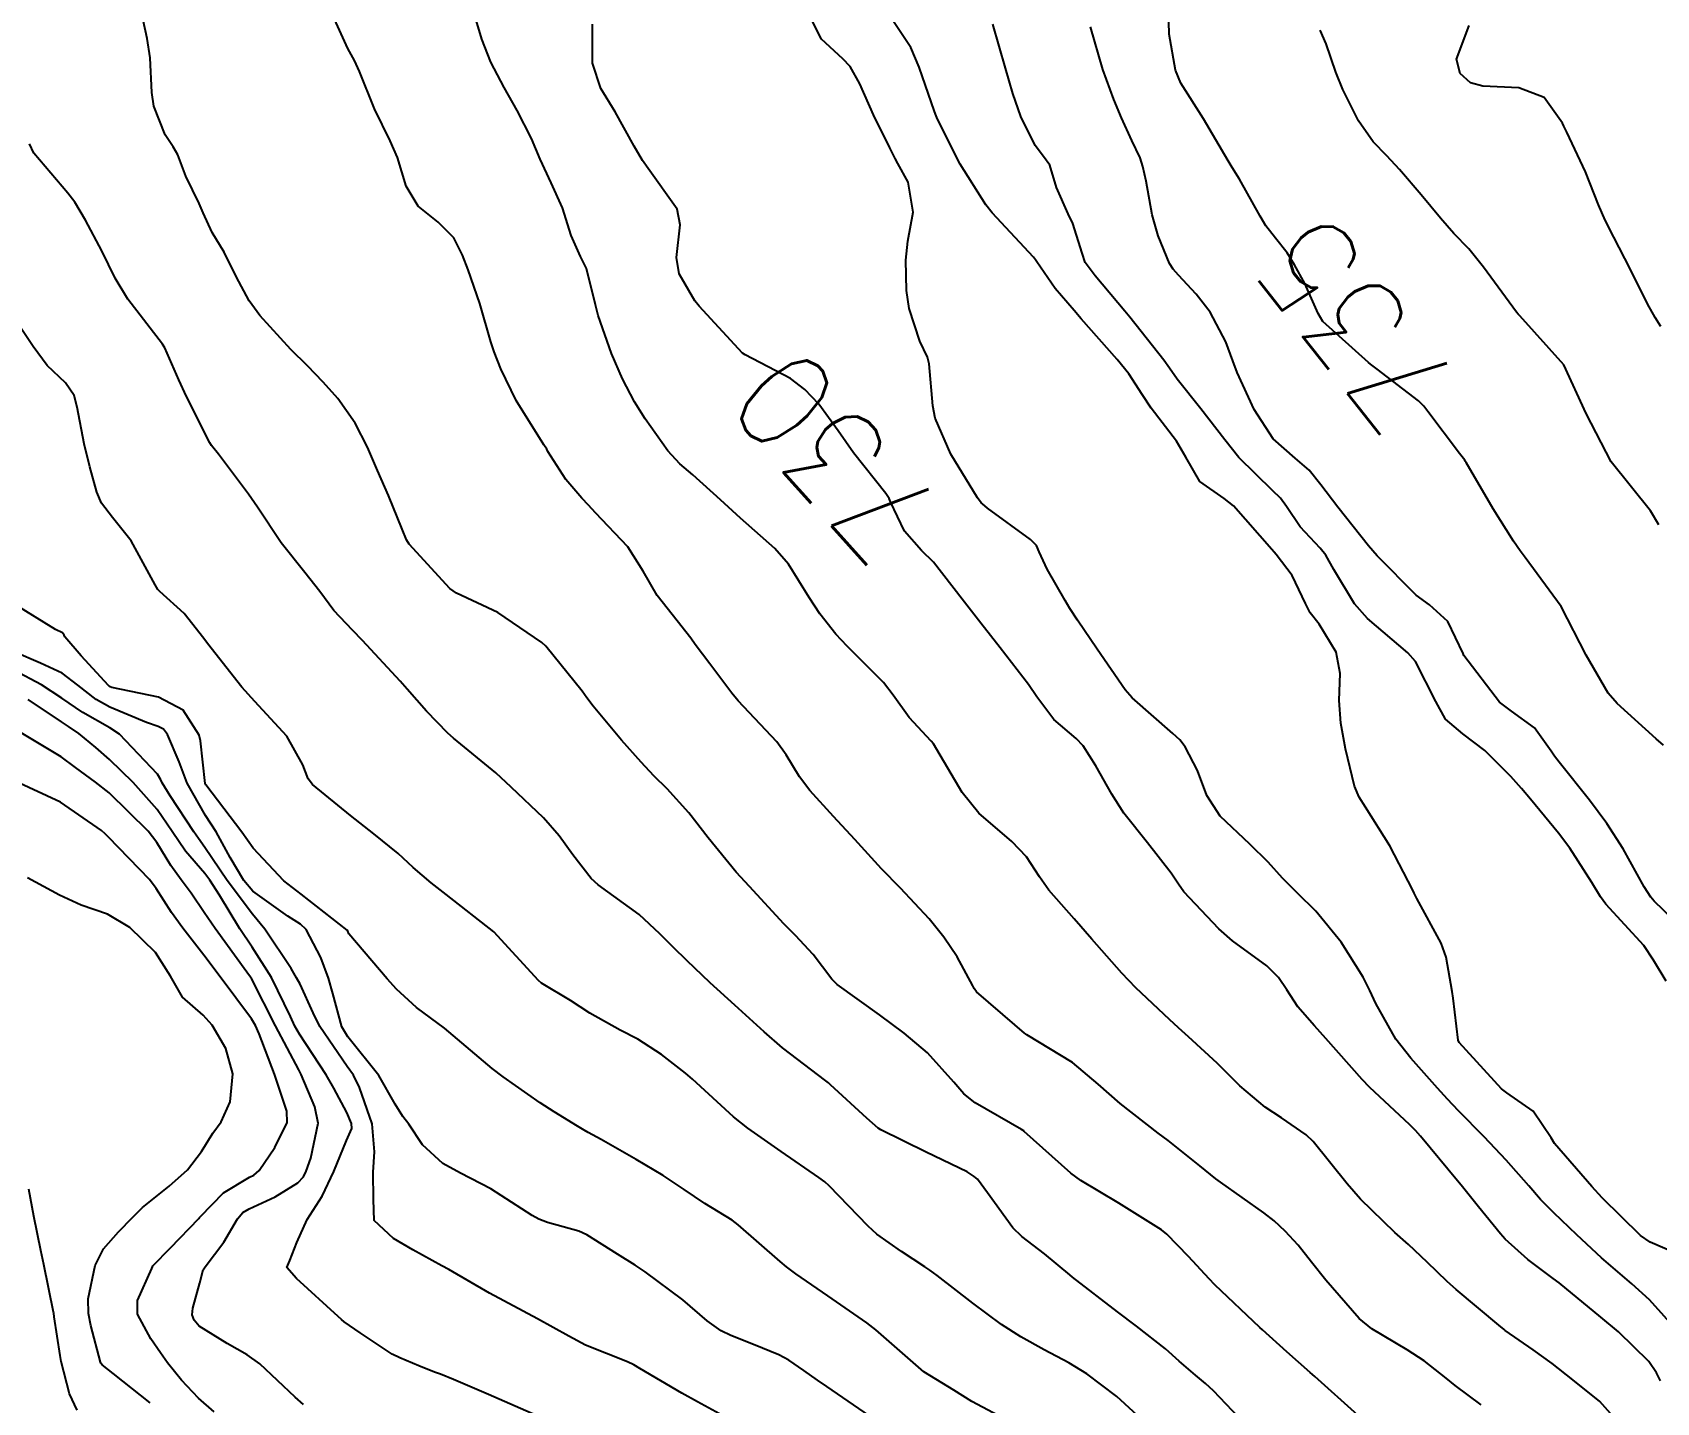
# Model space of a CAD drawing. Header units: metres. Extents: x 298520 to 308411, y 7433745 to 7450750.
# Drawn here: x 304905.3 to 304972.6, y 7438668.4 to 7438725.1 of the extents above; entities that cross this region are included whole.
import ezdxf
from ezdxf.enums import TextEntityAlignment as Align

# ---------------------------------------------------------------- set-up
doc = ezdxf.new("R2010")
doc.units = ezdxf.units.M
doc.header["$LTSCALE"] = 10
for name, color, linetype in [('Cotas', 45, 'Continuous'), ('Curvas de Nivel 1m', 11, 'Continuous'), ('Curvas de Nivel 5m', 15, 'Continuous')]:
    doc.layers.add(name, color=color, linetype=linetype)
doc.styles.add('Style-STANDARD', font='STANDARD.shx')

msp = doc.modelspace()

# ---------------------------------------------------------------- linework, layer by layer
at = {"layer": 'Curvas de Nivel 1m', "flags": 128}
for points, elevation in [([(304960.199, 7438667.888), (304958.413, 7438669.478), (304958.225, 7438669.646), (304957.249, 7438670.511), (304956.242, 7438671.418), (304956.137, 7438671.511), (304954.269, 7438673.285), (304954.034, 7438673.534), (304953.189, 7438674.454), (304952.291, 7438675.378), (304952.061, 7438675.562), (304950.304, 7438676.662), (304948.73, 7438677.596), (304948.317, 7438677.9), (304946.383, 7438679.629), (304946.365, 7438679.652), (304946.343, 7438679.664), (304946.266, 7438679.709), (304944.355, 7438680.813), (304943.88, 7438681.179), (304943.473, 7438681.663), (304942.381, 7438682.889), (304941.416, 7438683.69), (304940.4, 7438684.451), (304938.636, 7438685.718), (304938.415, 7438685.938), (304937.649, 7438686.955), (304936.921, 7438687.743), (304936.44, 7438688.222), (304935.009, 7438689.765), (304934.469, 7438690.362), (304933.301, 7438691.782), (304932.498, 7438692.814), (304931.602, 7438693.804), (304931.05, 7438694.344), (304930.524, 7438694.918), (304929.72, 7438695.828), (304928.547, 7438697.228), (304928.287, 7438697.581), (304928.09, 7438697.847), (304926.581, 7438699.717), (304926.418, 7438699.872), (304924.595, 7438701.109), (304922.89, 7438701.907), (304922.606, 7438702.1), (304920.923, 7438703.936), (304920.813, 7438704.115), (304920.639, 7438704.56), (304920.066, 7438705.946), (304919.622, 7438706.992), (304919.208, 7438707.955), (304918.688, 7438708.953), (304917.979, 7438709.971), (304917.375, 7438710.645), (304916.716, 7438711.315), (304916.035, 7438711.997), (304914.744, 7438713.4), (304914.306, 7438714.014), (304913.768, 7438715.015), (304913.271, 7438716.025), (304912.781, 7438716.846), (304912.407, 7438717.654), (304912.231, 7438718.038), (304911.683, 7438719.174), (304911.35, 7438720.052), (304911.161, 7438720.39), (304910.831, 7438720.888), (304910.363, 7438722.065), (304910.279, 7438722.638), (304910.208, 7438724.067), (304910.079, 7438724.87), (304909.823, 7438726.071)], 727), ([(304965.297, 7438668.309), (304964.218, 7438669.112), (304963.845, 7438669.416), (304962.934, 7438670.133), (304962.234, 7438670.582), (304960.771, 7438671.455), (304960.249, 7438671.889), (304958.873, 7438673.474), (304958.28, 7438674.214), (304957.717, 7438674.918), (304957.186, 7438675.497), (304956.724, 7438675.93), (304956.3, 7438676.259), (304954.506, 7438677.528), (304954.315, 7438677.673), (304953.656, 7438678.207), (304952.338, 7438679.256), (304951.935, 7438679.564), (304950.355, 7438680.784), (304949.445, 7438681.589), (304948.376, 7438682.476), (304946.498, 7438683.628), (304946.434, 7438683.67), (304946.394, 7438683.7), (304945.992, 7438684.039), (304944.411, 7438685.411), (304944.308, 7438685.548), (304944.255, 7438685.652), (304943.613, 7438686.85), (304943.055, 7438687.671), (304942.444, 7438688.43), (304941.257, 7438689.692), (304940.471, 7438690.496), (304939.376, 7438691.711), (304938.497, 7438692.67), (304937.505, 7438693.735), (304937.079, 7438694.303), (304936.528, 7438695.222), (304936.141, 7438695.754), (304934.55, 7438697.453), (304934.284, 7438697.773), (304933.368, 7438698.985), (304932.772, 7438699.788), (304932.586, 7438700.05), (304931.816, 7438701.022), (304931.197, 7438701.811), (304930.618, 7438702.818), (304929.981, 7438703.827), (304928.647, 7438705.237), (304928.357, 7438705.552), (304928.081, 7438705.849), (304927.415, 7438706.613), (304926.672, 7438707.777), (304926.621, 7438707.871), (304926.499, 7438708.048), (304925.36, 7438709.883), (304924.716, 7438711.194), (304924.445, 7438711.893), (304924.312, 7438712.311), (304923.852, 7438713.899), (304923.374, 7438715.297), (304923.139, 7438715.906), (304922.78, 7438716.615), (304922.131, 7438717.265), (304921.295, 7438717.932), (304920.805, 7438718.752), (304920.449, 7438719.944), (304920.147, 7438720.63), (304919.494, 7438721.953), (304918.866, 7438723.503), (304918.672, 7438723.962), (304918.389, 7438724.454), (304917.702, 7438725.972)], 728), ([(304971.2, 7438667.33), (304970.21, 7438668.447), (304969.098, 7438669.351), (304968.23, 7438670.025), (304967.452, 7438670.588), (304966.297, 7438671.389), (304966.244, 7438671.429), (304966.032, 7438671.606), (304964.268, 7438673.083), (304963.89, 7438673.416), (304963.067, 7438674.214), (304962.288, 7438674.945), (304961.727, 7438675.446), (304960.307, 7438676.828), (304959.746, 7438677.466), (304958.339, 7438679.208), (304958.058, 7438679.484), (304957.036, 7438680.186), (304956.354, 7438680.633), (304955.305, 7438681.521), (304954.377, 7438682.45), (304953.189, 7438683.548), (304952.766, 7438683.924), (304952.4, 7438684.262), (304951.01, 7438685.574), (304950.419, 7438686.178), (304949.184, 7438687.592), (304948.445, 7438688.431), (304947.402, 7438689.616), (304947.011, 7438690.165), (304946.477, 7438690.995), (304945.867, 7438691.636), (304944.5, 7438692.808), (304943.818, 7438693.657), (304942.767, 7438695.432), (304942.625, 7438695.669), (304942.534, 7438695.781), (304941.616, 7438696.757), (304940.957, 7438697.694), (304940.561, 7438698.215), (304939.058, 7438699.715), (304938.588, 7438700.208), (304937.922, 7438701.056), (304937.486, 7438701.737), (304936.623, 7438703.111), (304936.068, 7438703.756), (304934.645, 7438705.016), (304933.818, 7438705.778), (304932.663, 7438706.811), (304932.134, 7438707.265), (304931.638, 7438707.806), (304930.693, 7438709.131), (304930.253, 7438709.824), (304929.762, 7438710.78), (304929.303, 7438711.834), (304928.746, 7438713.409), (304928.64, 7438713.842), (304928.264, 7438715.344), (304928.025, 7438715.851), (304927.634, 7438716.709), (304927.277, 7438717.863), (304926.808, 7438718.895), (304926.352, 7438719.875), (304925.985, 7438720.725), (304925.395, 7438721.884), (304924.857, 7438722.84), (304924.307, 7438723.896), (304923.94, 7438724.841), (304923.618, 7438725.903)], 729), ([(304973.473, 7438671.302), (304972.263, 7438672.653), (304971.532, 7438673.327), (304970.283, 7438674.397), (304969.261, 7438675.35), (304968.302, 7438676.264), (304967.748, 7438676.809), (304967.264, 7438677.376), (304966.329, 7438678.441), (304965.417, 7438679.399), (304964.354, 7438680.484), (304963.9, 7438680.959), (304963.487, 7438681.423), (304962.381, 7438682.66), (304961.772, 7438683.446), (304960.943, 7438684.919), (304960.695, 7438685.457), (304960.418, 7438686.012), (304959.508, 7438687.469), (304958.452, 7438688.744), (304957.696, 7438689.492), (304957.08, 7438690.112), (304956.476, 7438690.774), (304955.722, 7438691.518), (304954.5, 7438692.683), (304953.947, 7438693.538), (304953.551, 7438694.572), (304953.051, 7438695.552), (304952.819, 7438695.839), (304952.538, 7438696.095), (304950.846, 7438697.577), (304950.558, 7438697.914), (304949.408, 7438699.592), (304948.595, 7438700.788), (304948.277, 7438701.282), (304948.079, 7438701.608), (304947.337, 7438702.904), (304947.01, 7438703.624), (304946.892, 7438703.883), (304946.638, 7438704.138), (304944.87, 7438705.428), (304944.652, 7438705.604), (304944.607, 7438705.65), (304944.447, 7438705.86), (304943.343, 7438707.663), (304942.695, 7438709.158), (304942.605, 7438709.671), (304942.455, 7438711.409), (304942.385, 7438711.675), (304942.066, 7438712.347), (304941.622, 7438713.687), (304941.514, 7438714.442), (304941.479, 7438715.689), (304941.566, 7438716.474), (304941.795, 7438717.685), (304941.577, 7438718.923), (304941.15, 7438719.695), (304941.037, 7438719.909), (304940.829, 7438720.345), (304940.146, 7438721.707), (304939.577, 7438722.998), (304939.179, 7438723.717), (304938.876, 7438724.026), (304937.992, 7438724.842), (304937.538, 7438725.74)], 731), ([(304973.503, 7438674.519), (304972.29, 7438675.039), (304971.89, 7438675.324), (304970.308, 7438676.876), (304969.877, 7438677.344), (304968.339, 7438679.132), (304968.19, 7438679.362), (304967.448, 7438680.467), (304966.361, 7438681.22), (304966.144, 7438681.392), (304964.392, 7438683.316), (304964.345, 7438683.411), (304964.141, 7438685.145), (304964.097, 7438685.415), (304963.844, 7438686.836), (304963.643, 7438687.422), (304962.63, 7438689.268), (304962.551, 7438689.439), (304962.523, 7438689.498), (304962.465, 7438689.622), (304961.516, 7438691.45), (304960.507, 7438693.052), (304960.245, 7438693.463), (304960.061, 7438693.921), (304959.681, 7438695.469), (304959.485, 7438696.529), (304959.418, 7438697.471), (304959.455, 7438698.585), (304959.3, 7438699.473), (304958.594, 7438700.627), (304958.215, 7438701.101), (304958.031, 7438701.489), (304957.472, 7438702.645), (304956.813, 7438703.507), (304956.732, 7438703.607), (304956.635, 7438703.723), (304955.045, 7438705.526), (304954.656, 7438705.825), (304953.655, 7438706.538), (304953.072, 7438707.546), (304952.683, 7438708.203), (304951.634, 7438709.566), (304951.266, 7438710.129), (304950.717, 7438710.984), (304950.232, 7438711.585), (304948.748, 7438713.272), (304948.455, 7438713.604), (304947.671, 7438714.525), (304946.911, 7438715.628), (304946.856, 7438715.711), (304946.775, 7438715.813), (304945.064, 7438717.647), (304944.798, 7438717.984), (304943.728, 7438719.661), (304942.841, 7438721.454), (304942.774, 7438721.603), (304942.744, 7438721.671), (304942.671, 7438721.847), (304942.038, 7438723.683), (304941.69, 7438724.497), (304940.893, 7438725.7)], 732), ([(304972.958, 7438685.852), (304972.427, 7438686.714), (304972.035, 7438687.324), (304970.458, 7438689.041), (304970.235, 7438689.342), (304969.88, 7438689.935), (304968.965, 7438691.355), (304968.492, 7438691.977), (304967.335, 7438693.378), (304966.965, 7438693.831), (304966.522, 7438694.327), (304965.45, 7438695.401), (304964.54, 7438696.083), (304963.821, 7438696.696), (304963.424, 7438697.427), (304962.577, 7438699.076), (304962.261, 7438699.443), (304960.597, 7438700.859), (304960.055, 7438701.465), (304959.204, 7438702.894), (304958.873, 7438703.478), (304958.636, 7438703.777), (304957.811, 7438704.659), (304957.234, 7438705.501), (304956.994, 7438705.843), (304956.659, 7438706.156), (304955.271, 7438707.524), (304954.684, 7438708.251), (304953.69, 7438709.54), (304952.715, 7438710.762), (304952.392, 7438711.227), (304952.165, 7438711.558), (304950.749, 7438713.336), (304950.546, 7438713.582), (304949.315, 7438715.047), (304948.913, 7438715.599), (304948.777, 7438715.98), (304948.39, 7438717.207), (304948.2, 7438717.609), (304947.726, 7438718.699), (304947.451, 7438719.621), (304947.183, 7438719.981), (304946.831, 7438720.438), (304946.241, 7438721.636), (304945.907, 7438722.59), (304945.603, 7438723.643), (304945.079, 7438725.46)], 733), ([(304974.401, 7438687.29), (304972.461, 7438689.163), (304972.322, 7438689.321), (304972.038, 7438689.754), (304971.174, 7438691.333), (304970.498, 7438692.378), (304969.785, 7438693.347), (304968.529, 7438694.919), (304968.333, 7438695.165), (304968.197, 7438695.365), (304967.504, 7438696.337), (304966.549, 7438697.019), (304966.05, 7438697.395), (304964.582, 7438699.326), (304964.546, 7438699.411), (304963.913, 7438700.738), (304963.152, 7438701.432), (304962.609, 7438701.827), (304960.995, 7438703.456), (304960.637, 7438703.873), (304959.367, 7438705.473), (304958.662, 7438706.401), (304958.175, 7438706.995), (304957.593, 7438707.496), (304956.685, 7438708.296), (304955.902, 7438709.518), (304955.194, 7438711.05), (304955.025, 7438711.527), (304954.735, 7438712.313), (304954.086, 7438713.537), (304953.504, 7438714.287), (304952.768, 7438715.072), (304952.545, 7438715.328), (304952.4, 7438715.556), (304951.929, 7438716.708), (304951.679, 7438717.567), (304951.425, 7438718.959), (304951.3, 7438719.573), (304951.177, 7438719.925), (304950.834, 7438720.654), (304950.411, 7438721.584), (304950.096, 7438722.346), (304949.638, 7438723.592), (304949.133, 7438725.355)], 734), ([(304972.647, 7438704.733), (304972.304, 7438705.323), (304970.673, 7438707.34), (304969.648, 7438709.351), (304968.723, 7438711.36), (304966.897, 7438713.388), (304966.827, 7438713.462), (304966.754, 7438713.547), (304965.387, 7438715.404), (304964.78, 7438716.158), (304964.171, 7438716.804), (304963.62, 7438717.428), (304962.807, 7438718.402), (304961.92, 7438719.449), (304961.391, 7438720.014), (304960.834, 7438720.592), (304960.219, 7438721.466), (304959.572, 7438722.763), (304959.279, 7438723.476), (304958.885, 7438724.645), (304958.627, 7438725.22)], 736), ([(304972.739, 7438712.942), (304972.493, 7438713.323), (304972.184, 7438713.893), (304971.466, 7438715.333), (304970.786, 7438716.643), (304970.432, 7438717.344), (304970.159, 7438717.99), (304969.613, 7438719.352), (304968.839, 7438720.987), (304968.719, 7438721.239), (304968.665, 7438721.363), (304967.901, 7438722.422), (304966.857, 7438722.832), (304965.367, 7438722.895), (304964.859, 7438723.037), (304964.422, 7438723.414), (304964.272, 7438724.016), (304964.795, 7438725.411)], 737), ([(304955.535, 7438667.517), (304954.213, 7438668.896), (304953.884, 7438669.2), (304953.475, 7438669.541), (304952.798, 7438670.121), (304952.234, 7438670.624), (304951.03, 7438671.572), (304950.252, 7438672.157), (304948.388, 7438673.599), (304948.274, 7438673.696), (304947.23, 7438674.563), (304946.289, 7438675.284), (304945.915, 7438675.634), (304944.861, 7438677.091), (304944.448, 7438677.649), (304944.315, 7438677.77), (304944.021, 7438677.95), (304942.329, 7438678.772), (304940.444, 7438679.699), (304940.344, 7438679.769), (304939.87, 7438680.182), (304938.361, 7438681.559), (304938.28, 7438681.639), (304938.175, 7438681.723), (304936.383, 7438683.093), (304935.623, 7438683.758), (304934.404, 7438684.86), (304933.382, 7438685.78), (304932.422, 7438686.707), (304931.873, 7438687.244), (304931.306, 7438687.807), (304930.445, 7438688.609), (304928.746, 7438689.837), (304928.465, 7438690.097), (304927.701, 7438691.078), (304927.136, 7438691.86), (304926.494, 7438692.608), (304925.152, 7438693.884), (304924.519, 7438694.47), (304922.769, 7438695.908), (304922.535, 7438696.11), (304921.644, 7438697.024), (304920.844, 7438697.936), (304920.558, 7438698.266), (304918.996, 7438699.956), (304918.587, 7438700.374), (304917.816, 7438701.193), (304917.224, 7438701.981), (304916.615, 7438702.77), (304915.633, 7438704), (304914.647, 7438705.463), (304914.28, 7438706.014), (304913.03, 7438707.665), (304912.741, 7438708.029), (304912.674, 7438708.128), (304911.717, 7438710.045), (304911.394, 7438710.734), (304910.814, 7438712.059), (304910.725, 7438712.215), (304909.289, 7438714.075), (304908.762, 7438714.953), (304908.205, 7438716.086), (304907.535, 7438717.343), (304907.09, 7438718.097), (304906.798, 7438718.466), (304905.387, 7438720.122), (304905.214, 7438720.512)], 726), ([(304945.743, 7438667.635), (304944.211, 7438668.453), (304943.478, 7438668.923), (304942.223, 7438669.68), (304940.24, 7438671.417), (304939.873, 7438671.704), (304938.259, 7438672.821), (304936.937, 7438673.74), (304936.552, 7438674.022), (304936.278, 7438674.25), (304934.548, 7438675.767), (304934.295, 7438675.953), (304933.159, 7438676.644), (304932.307, 7438677.226), (304931.44, 7438677.809), (304930.329, 7438678.474), (304928.874, 7438679.298), (304928.34, 7438679.584), (304928.176, 7438679.677), (304927.896, 7438679.847), (304926.929, 7438680.441), (304926.352, 7438680.807), (304924.822, 7438681.885), (304924.368, 7438682.24), (304922.393, 7438683.91), (304921.233, 7438684.76), (304920.409, 7438685.512), (304920.014, 7438685.944), (304918.431, 7438687.802), (304918.385, 7438687.913), (304918.355, 7438687.961), (304916.455, 7438689.454), (304915.745, 7438689.997), (304914.476, 7438691.351), (304914.005, 7438692.015), (304912.512, 7438693.974), (304912.488, 7438694.03), (304912.291, 7438695.794), (304912.237, 7438696.034), (304911.572, 7438697.073), (304910.548, 7438697.6), (304908.628, 7438698.004), (304908.552, 7438698.032), (304908.52, 7438698.048), (304908.484, 7438698.081), (304907.351, 7438699.319), (304906.683, 7438700.109), (304906.647, 7438700.173), (304906.584, 7438700.267), (304906.287, 7438700.412), (304904.596, 7438701.459)], 724), ([(304940.203, 7438667.7), (304938.216, 7438669.069), (304937.827, 7438669.334), (304937.268, 7438669.734), (304936.644, 7438670.161), (304936.229, 7438670.384), (304935.185, 7438670.809), (304934.237, 7438671.182), (304933.838, 7438671.375), (304933.257, 7438671.785), (304932.256, 7438672.655), (304930.696, 7438673.816), (304930.276, 7438674.091), (304929.552, 7438674.555), (304928.288, 7438675.354), (304927.95, 7438675.505), (304926.65, 7438675.865), (304926.295, 7438675.992), (304926.02, 7438676.15), (304924.313, 7438677.247), (304923.048, 7438677.903), (304922.327, 7438678.3), (304921.48, 7438679.068), (304920.91, 7438679.931), (304920.665, 7438680.254), (304920.351, 7438680.76), (304919.666, 7438681.947), (304918.387, 7438683.544), (304918.144, 7438683.964), (304917.775, 7438685.337), (304917.588, 7438685.972), (304917.274, 7438686.83), (304916.662, 7438687.987), (304916.436, 7438688.202), (304915.9, 7438688.536), (304914.459, 7438689.573), (304914.082, 7438690.014), (304913.517, 7438690.975), (304912.944, 7438692.025), (304912.493, 7438692.712), (304911.741, 7438694.042), (304911.403, 7438694.928), (304910.925, 7438696.054), (304910.76, 7438696.281), (304910.536, 7438696.397), (304910.052, 7438696.551), (304908.544, 7438697.194), (304907.973, 7438697.515), (304907.22, 7438698.1), (304906.56, 7438698.597), (304905.672, 7438699.013), (304904.573, 7438699.487)], 723), ([(304934.079, 7438667.772), (304932.857, 7438668.438), (304932.213, 7438668.79), (304930.472, 7438669.818), (304930.224, 7438669.967), (304929.963, 7438670.085), (304928.232, 7438670.776), (304927.534, 7438671.148), (304926.243, 7438671.87), (304924.259, 7438672.933), (304922.564, 7438673.907), (304922.275, 7438674.07), (304921.079, 7438674.726), (304920.285, 7438675.194), (304919.481, 7438675.948), (304919.446, 7438676.809), (304919.433, 7438677.949), (304919.494, 7438678.786), (304919.394, 7438679.949), (304918.872, 7438681.441), (304918.618, 7438681.957), (304918.368, 7438682.318), (304917.237, 7438683.977), (304916.954, 7438684.537), (304916.41, 7438685.729), (304916.261, 7438685.992), (304916.041, 7438686.371), (304914.959, 7438688.005), (304914.449, 7438688.617), (304913.395, 7438690.021), (304912.476, 7438691.388), (304912.206, 7438691.76), (304912.014, 7438692.037), (304911.036, 7438693.521), (304910.709, 7438694.057), (304910.646, 7438694.189), (304910.517, 7438694.422), (304908.942, 7438696.076), (304908.535, 7438696.336), (304907.416, 7438696.971), (304906.547, 7438697.563), (304905.705, 7438698.118), (304904.562, 7438698.726)], 722), ([(304926.203, 7438667.87), (304924.211, 7438668.738), (304922.757, 7438669.365), (304922.22, 7438669.576), (304921.974, 7438669.668), (304921.333, 7438669.923), (304920.542, 7438670.251), (304920.228, 7438670.414), (304918.898, 7438671.292), (304918.241, 7438671.747), (304918.121, 7438671.842), (304917.989, 7438671.964), (304916.266, 7438673.542), (304915.866, 7438673.994), (304915.983, 7438674.286), (304916.283, 7438675.033), (304916.703, 7438675.984), (304917.33, 7438676.952), (304917.811, 7438677.968), (304918.336, 7438679.249), (304918.551, 7438679.747), (304918.539, 7438679.958), (304918.347, 7438680.407), (304917.804, 7438681.415), (304917.486, 7438681.973), (304916.388, 7438683.662), (304916.192, 7438683.992), (304916.011, 7438684.38), (304915.226, 7438686.002), (304914.432, 7438687.26), (304913.919, 7438688.015), (304913.077, 7438689.404), (304912.679, 7438690.028), (304912.466, 7438690.303), (304911.664, 7438691.231), (304911.124, 7438692.05), (304910.496, 7438692.961), (304909.499, 7438694.07), (304908.522, 7438695.026), (304907.958, 7438695.519), (304907.25, 7438696.099), (304906.824, 7438696.394), (304906.538, 7438696.583), (304905.164, 7438697.506)], 721), ([(304912.858, 7438668.023), (304912.208, 7438668.587), (304911.509, 7438669.333), (304910.929, 7438670.049), (304910.634, 7438670.461), (304910.233, 7438671.04), (304909.685, 7438672.066), (304909.684, 7438672.633), (304910.271, 7438673.957), (304910.304, 7438674.028), (304910.322, 7438674.059), (304911.044, 7438674.812), (304912.219, 7438676.031), (304912.256, 7438676.068), (304912.294, 7438676.11), (304913.239, 7438677.09), (304914.319, 7438677.732), (304914.504, 7438677.825), (304914.725, 7438678.006), (304915.372, 7438678.96), (304915.88, 7438679.995), (304915.869, 7438680.474), (304915.358, 7438682), (304914.722, 7438683.672), (304914.567, 7438684.008), (304914.396, 7438684.293), (304913.109, 7438686.023), (304912.426, 7438686.927), (304911.557, 7438688.043), (304911.096, 7438688.697), (304910.459, 7438689.69), (304910.177, 7438690.063), (304908.48, 7438691.811), (304908.345, 7438691.945), (304908.195, 7438692.084), (304906.5, 7438693.252), (304904.624, 7438694.129)], 719), ([(304910.206, 7438668.392), (304908.679, 7438669.615), (304908.222, 7438669.973), (304908.173, 7438670.031), (304908.153, 7438670.081), (304907.748, 7438671.597), (304907.658, 7438672.089), (304907.64, 7438672.701), (304907.936, 7438674.085), (304908.28, 7438674.764), (304908.891, 7438675.47), (304909.483, 7438676.068), (304909.889, 7438676.475), (304910.304, 7438676.81), (304910.992, 7438677.37), (304911.748, 7438678.039), (304912.331, 7438678.805), (304912.804, 7438679.559), (304913.14, 7438680.022), (304913.515, 7438680.854), (304913.636, 7438682.017), (304913.342, 7438683.057), (304912.78, 7438684.026), (304912.397, 7438684.447), (304911.549, 7438685.187), (304911.046, 7438686.051), (304910.428, 7438687.036), (304909.367, 7438688.071), (304908.448, 7438688.617), (304907.346, 7438688.991), (304906.456, 7438689.405), (304905.126, 7438690.123)], 718), ([(304907.19, 7438668.095), (304906.87, 7438668.761), (304906.518, 7438670.106), (304906.478, 7438670.359), (304906.241, 7438671.961), (304906.219, 7438672.11), (304906.207, 7438672.146), (304905.805, 7438674.115), (304905.689, 7438674.706), (304905.39, 7438676.119), (304905.193, 7438677.237)], 717)]:
    msp.add_lwpolyline(points, dxfattribs=dict(at, elevation=elevation))
at = {"layer": 'Curvas de Nivel 5m', "flags": 128}
for points, elevation in [([(304972.726, 7438669.312), (304972.549, 7438669.638), (304972.231, 7438670.109), (304970.979, 7438671.333), (304970.252, 7438671.938), (304968.521, 7438673.358), (304968.275, 7438673.547), (304967.231, 7438674.324), (304966.291, 7438675.176), (304966.095, 7438675.392), (304965.191, 7438676.514), (304964.466, 7438677.408), (304964.316, 7438677.589), (304962.784, 7438679.433), (304962.579, 7438679.671), (304962.348, 7438679.909), (304960.68, 7438681.457), (304960.368, 7438681.774), (304958.868, 7438683.475), (304958.398, 7438683.994), (304957.708, 7438684.793), (304957.247, 7438685.497), (304956.915, 7438686), (304956.423, 7438686.482), (304955.011, 7438687.524), (304954.44, 7438688.013), (304952.997, 7438689.552), (304952.771, 7438689.86), (304952.471, 7438690.324), (304951.485, 7438691.57), (304950.501, 7438692.81), (304950.017, 7438693.585), (304949.348, 7438694.768), (304948.818, 7438695.597), (304948.536, 7438695.888), (304947.606, 7438696.677), (304946.903, 7438697.625), (304946.56, 7438698.13), (304945.384, 7438699.642), (304944.593, 7438700.663), (304943.821, 7438701.658), (304942.626, 7438703.191), (304942.139, 7438703.677), (304941.428, 7438704.476), (304940.848, 7438705.697), (304940.791, 7438705.835), (304940.656, 7438706.036), (304939.312, 7438707.714), (304938.687, 7438708.633), (304937.89, 7438709.732), (304937.307, 7438710.339), (304936.713, 7438710.798), (304934.834, 7438711.769), (304934.724, 7438711.85), (304932.93, 7438713.788), (304932.755, 7438714.011), (304932.098, 7438715.132), (304931.994, 7438715.802), (304932.15, 7438717.163), (304932.025, 7438717.802), (304930.818, 7438719.488), (304930.585, 7438719.822), (304930.243, 7438720.412), (304929.451, 7438721.834), (304928.857, 7438722.805), (304928.521, 7438723.845), (304928.511, 7438725.468)], 730), ([(304972.837, 7438695.616), (304972.538, 7438695.877), (304970.921, 7438697.336), (304970.559, 7438697.774), (304969.649, 7438699.349), (304968.603, 7438701.36), (304967.124, 7438703.383), (304966.916, 7438703.666), (304966.64, 7438704.061), (304965.796, 7438705.399), (304964.672, 7438707.319), (304964.637, 7438707.375), (304964.615, 7438707.411), (304964.402, 7438707.69), (304963.09, 7438709.434), (304962.922, 7438709.653), (304962.707, 7438709.877), (304960.999, 7438711.178), (304960.722, 7438711.386), (304960.636, 7438711.461), (304958.748, 7438713.16), (304958.548, 7438713.483), (304958.004, 7438714.73), (304957.572, 7438715.498), (304957.268, 7438715.993), (304956.784, 7438716.609), (304956.387, 7438717.113), (304956.152, 7438717.516), (304955.292, 7438719.049), (304954.991, 7438719.528), (304954.826, 7438719.809), (304953.811, 7438721.54), (304952.865, 7438723.025), (304952.645, 7438723.553), (304952.382, 7438725.052), (304952.367, 7438725.558)], 735), ([(304951.405, 7438667.568), (304950.214, 7438668.661), (304948.974, 7438669.592), (304948.227, 7438670.056), (304947.211, 7438670.594), (304946.238, 7438671.124), (304945.439, 7438671.638), (304944.256, 7438672.522), (304942.775, 7438673.672), (304942.481, 7438673.883), (304942.276, 7438674.023), (304941.312, 7438674.66), (304940.29, 7438675.376), (304939.923, 7438675.704), (304938.309, 7438677.375), (304938.131, 7438677.543), (304937.886, 7438677.726), (304936.329, 7438678.804), (304934.941, 7438679.764), (304934.348, 7438680.23), (304932.657, 7438681.787), (304932.367, 7438682.047), (304931.365, 7438682.818), (304930.387, 7438683.455), (304929.663, 7438683.827), (304928.4, 7438684.521), (304927.605, 7438685.052), (304926.412, 7438685.766), (304926.281, 7438685.871), (304924.433, 7438687.89), (304922.456, 7438689.441), (304921.842, 7438689.919), (304921.1, 7438690.561), (304920.475, 7438691.135), (304919.466, 7438691.95), (304918.494, 7438692.7), (304916.924, 7438693.984), (304916.75, 7438694.221), (304916.521, 7438694.802), (304915.86, 7438695.997), (304914.547, 7438697.427), (304914.002, 7438698.016), (304912.58, 7438699.82), (304912.433, 7438700.032), (304911.611, 7438701.062), (304910.602, 7438701.974), (304910.522, 7438702.061), (304910.419, 7438702.248), (304909.425, 7438704.072), (304908.643, 7438705.043), (304908.191, 7438705.63), (304908, 7438706.09), (304907.705, 7438707.136), (304907.473, 7438708.092), (304907.186, 7438709.605), (304907.056, 7438710.096), (304906.708, 7438710.61), (304905.939, 7438711.335), (304905.368, 7438712.12), (304904.737, 7438713.076)], 725), ([(304916.551, 7438668.329), (304916.209, 7438668.635), (304914.745, 7438670.005), (304914.227, 7438670.382), (304913.393, 7438670.856), (304912.238, 7438671.569), (304912.025, 7438671.818), (304911.944, 7438672.034), (304911.97, 7438672.311), (304912.263, 7438673.364), (304912.405, 7438673.895), (304912.487, 7438674.028), (304913.253, 7438675.05), (304913.828, 7438676.015), (304914.039, 7438676.27), (304914.299, 7438676.422), (304915.386, 7438676.92), (304916.316, 7438677.505), (304916.552, 7438677.754), (304916.671, 7438677.985), (304916.864, 7438678.518), (304917.162, 7438679.978), (304917.018, 7438680.649), (304916.455, 7438681.989), (304916.366, 7438682.177), (304915.395, 7438684), (304914.412, 7438685.929), (304914.366, 7438686.01), (304914.212, 7438686.216), (304912.901, 7438688.025), (304912.449, 7438688.686), (304911.91, 7438689.491), (304911.497, 7438690.044), (304911.059, 7438690.642), (304910.478, 7438691.586), (304910.13, 7438692.064), (304908.506, 7438693.643), (304907.951, 7438694.088), (304907.117, 7438694.699), (304906.523, 7438695.134), (304904.873, 7438696.127)], 720)]:
    msp.add_lwpolyline(points, dxfattribs=dict(at, elevation=elevation))

# ---------------------------------------------------------------- texts
at = {"layer": 'Cotas', "style": 'Style-STANDARD'}
for s, rotation, p in [('735', 128.26415, (304960.078, 7438713.014, 735)), ('730', 131.89932, (304938.54, 7438707.548, 730))]:
    msp.add_text(s, height=4, rotation=rotation, dxfattribs=at).set_placement(p, align=Align.MIDDLE_CENTER)

doc.saveas('drawing.dxf')
